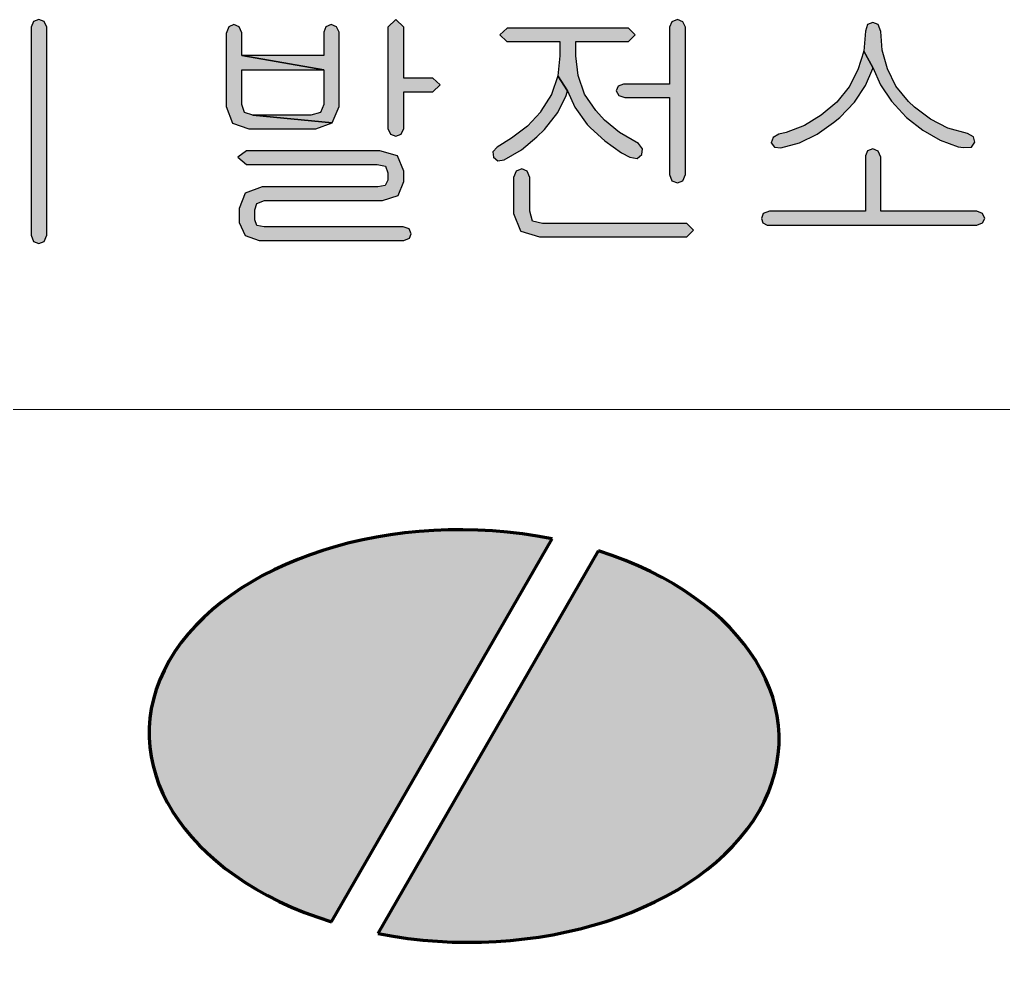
# Model space of a CAD drawing. Header units: inches. Extents: x 1019 to 1860, y -6 to 588.
# Drawn here: x 1759.51 to 1779.71, y 92.35 to 111.73 of the extents above; entities that cross this region are included whole.
import ezdxf

# ---------------------------------------------------------------- set-up
doc = ezdxf.new("R2010")
doc.units = ezdxf.units.IN
doc.header["$MEASUREMENT"] = 0
for name, color, linetype in [('BG 0 -1', 7, 'Continuous'), ('BG Default', 7, 'Continuous'), ('BG happy form$0$TITLE-BOX', 7, 'Continuous')]:
    doc.layers.add(name, color=color, linetype=linetype)

msp = doc.modelspace()

# ---------------------------------------------------------------- hatches: boundary and pattern name
at = {"layer": 'BG 0 -1', "linetype": 'ByBlock'}
for color, points in [(5, [(1770.447, 101.078), (1770.23, 101.119), (1770.011, 101.154), (1769.79, 101.185), (1769.568, 101.211), (1769.345, 101.231), (1769.121, 101.247), (1768.896, 101.257), (1768.672, 101.263), (1768.447, 101.263), (1768.222, 101.258), (1767.998, 101.248), (1767.774, 101.233), (1767.552, 101.213), (1767.331, 101.188), (1767.111, 101.157), (1766.893, 101.122), (1766.678, 101.082), (1766.465, 101.037), (1766.254, 100.987), (1766.047, 100.932), (1765.842, 100.873), (1765.641, 100.809), (1765.443, 100.74), (1765.25, 100.667), (1765.06, 100.589), (1764.875, 100.508), (1764.694, 100.421), (1764.518, 100.331), (1764.347, 100.237), (1764.182, 100.139), (1764.021, 100.037), (1763.867, 99.932), (1763.718, 99.823), (1763.574, 99.711), (1763.438, 99.595), (1763.307, 99.477), (1763.183, 99.355), (1763.065, 99.231), (1762.954, 99.104), (1762.85, 98.974), (1762.753, 98.842), (1762.664, 98.708), (1762.581, 98.572), (1762.506, 98.434), (1762.438, 98.294), (1762.377, 98.153), (1762.325, 98.01), (1762.279, 97.867), (1762.242, 97.722), (1762.212, 97.576), (1762.19, 97.43), (1762.176, 97.283), (1762.17, 97.136), (1762.171, 96.989), (1762.18, 96.842), (1762.198, 96.695), (1762.222, 96.548), (1762.255, 96.403), (1762.295, 96.257), (1762.344, 96.113), (1762.399, 95.97), (1762.462, 95.828), (1762.533, 95.688), (1762.611, 95.549), (1762.696, 95.412), (1762.789, 95.277), (1762.889, 95.144), (1762.995, 95.014), (1763.108, 94.886), (1763.229, 94.76), (1763.355, 94.637), (1763.488, 94.517), (1763.627, 94.4), (1763.773, 94.287), (1763.924, 94.176), (1764.081, 94.069), (1764.243, 93.966), (1764.411, 93.866), (1764.584, 93.77), (1764.761, 93.679), (1764.944, 93.591), (1765.131, 93.507), (1765.322, 93.428), (1765.517, 93.353), (1765.716, 93.282), (1765.918, 93.216)]), (80, [(1766.876, 92.975), (1767.095, 92.935), (1767.316, 92.9), (1767.539, 92.87), (1767.763, 92.846), (1767.988, 92.826), (1768.213, 92.812), (1768.44, 92.802), (1768.666, 92.798), (1768.893, 92.8), (1769.119, 92.806), (1769.344, 92.817), (1769.569, 92.834), (1769.793, 92.856), (1770.015, 92.883), (1770.235, 92.915), (1770.454, 92.952), (1770.67, 92.994), (1770.884, 93.041), (1771.095, 93.093), (1771.303, 93.15), (1771.508, 93.211), (1771.709, 93.277), (1771.906, 93.348), (1772.1, 93.423), (1772.289, 93.503), (1772.474, 93.587), (1772.654, 93.675), (1772.829, 93.768), (1772.999, 93.864), (1773.164, 93.964), (1773.323, 94.068), (1773.476, 94.176), (1773.624, 94.287), (1773.765, 94.402), (1773.9, 94.519), (1774.029, 94.64), (1774.151, 94.764), (1774.266, 94.89), (1774.374, 95.019), (1774.476, 95.151), (1774.57, 95.285), (1774.657, 95.421), (1774.736, 95.559), (1774.808, 95.699), (1774.873, 95.84), (1774.93, 95.983), (1774.979, 96.128), (1775.02, 96.273), (1775.054, 96.419), (1775.079, 96.566), (1775.097, 96.714), (1775.107, 96.862), (1775.109, 97.01), (1775.103, 97.158), (1775.089, 97.306), (1775.067, 97.454), (1775.037, 97.601), (1775, 97.747), (1774.954, 97.893), (1774.901, 98.037), (1774.841, 98.181), (1774.772, 98.323), (1774.696, 98.463), (1774.613, 98.601), (1774.522, 98.738), (1774.424, 98.873), (1774.319, 99.005), (1774.208, 99.135), (1774.089, 99.262), (1773.963, 99.387), (1773.831, 99.508), (1773.693, 99.627), (1773.549, 99.742), (1773.398, 99.854), (1773.242, 99.963), (1773.08, 100.068), (1772.912, 100.17), (1772.74, 100.267), (1772.562, 100.361), (1772.379, 100.45), (1772.192, 100.535), (1772.001, 100.616), (1771.805, 100.693), (1771.606, 100.765), (1771.403, 100.832)])]:
    msp.add_hatch(color=color, dxfattribs=at).paths.add_polyline_path(points)
at = {"layer": 'BG Default', "linetype": 'Continuous'}
for points in [[(1759.907, 111.735), (1759.798, 111.698), (1759.744, 111.58), (1759.744, 107.311), (1759.798, 107.184), (1759.907, 107.139), (1760.016, 107.184), (1760.071, 107.311), (1760.071, 111.58), (1760.016, 111.698)], [(1767.237, 111.735), (1767.073, 111.58), (1767.073, 109.5), (1767.128, 109.382), (1767.237, 109.346), (1767.346, 109.382), (1767.4, 109.5), (1767.4, 110.254), (1768, 110.254), (1768.145, 110.399), (1768, 110.536), (1767.4, 110.536), (1767.4, 111.58)], [(1773.022, 111.735), (1772.904, 111.689), (1772.859, 111.58), (1772.859, 110.409), (1771.914, 110.409), (1771.805, 110.372), (1771.76, 110.272), (1771.814, 110.181), (1771.942, 110.136), (1772.859, 110.136), (1772.859, 108.556), (1772.904, 108.429), (1773.022, 108.383), (1773.131, 108.429), (1773.186, 108.556), (1773.186, 111.58), (1773.131, 111.689)], [(1765.911, 111.635), (1765.802, 111.589), (1765.756, 111.48), (1765.756, 110.999), (1764.076, 110.999), (1765.756, 110.708), (1765.756, 109.991), (1765.693, 109.827), (1765.493, 109.773), (1764.303, 109.773), (1765.929, 109.618), (1766.074, 109.954), (1766.074, 111.48), (1766.02, 111.589)], [(1772.014, 111.562), (1769.526, 111.562), (1769.371, 111.426), (1769.517, 111.29), (1770.606, 111.29), (1770.606, 110.99), (1770.561, 110.581), (1770.761, 110.272), (1770.915, 109.936), (1771.17, 109.582), (1771.233, 109.518), (1771.533, 109.246), (1771.869, 109.001), (1772.042, 108.91), (1772.196, 108.883), (1772.287, 108.964), (1772.305, 109.082), (1772.223, 109.191), (1771.833, 109.419), (1771.524, 109.673), (1771.342, 109.873), (1771.115, 110.209), (1770.979, 110.59), (1770.933, 110.99), (1770.933, 110.999), (1770.933, 111.29), (1772.014, 111.29), (1772.151, 111.426)], [(1777.037, 111.68), (1776.928, 111.635), (1776.883, 111.498), (1776.846, 111.09), (1777.037, 110.754), (1777.191, 110.399), (1777.418, 110.063), (1777.718, 109.736), (1777.727, 109.727), (1778.063, 109.464), (1778.418, 109.264), (1778.79, 109.128), (1778.899, 109.11), (1779.062, 109.119), (1779.126, 109.219), (1779.099, 109.328), (1778.981, 109.4), (1778.572, 109.509), (1778.218, 109.691), (1777.891, 109.936), (1777.764, 110.054), (1777.509, 110.372), (1777.337, 110.726), (1777.228, 111.108), (1777.201, 111.489), (1777.146, 111.635)], [(1766.91, 109.046), (1764.167, 109.046), (1763.994, 108.91), (1764.167, 108.765), (1766.855, 108.765), (1767.028, 108.728), (1767.073, 108.592), (1767.073, 108.438), (1767.019, 108.329), (1766.864, 108.301), (1764.494, 108.301), (1764.14, 108.174), (1764.022, 107.856), (1764.022, 107.575), (1764.14, 107.302), (1764.43, 107.202), (1767.4, 107.202), (1767.518, 107.248), (1767.555, 107.339), (1767.509, 107.439), (1767.391, 107.484), (1764.53, 107.484), (1764.385, 107.511), (1764.339, 107.629), (1764.339, 107.829), (1764.385, 107.965), (1764.539, 108.02), (1766.964, 108.02), (1767.282, 108.129), (1767.4, 108.41), (1767.4, 108.628), (1767.273, 108.937)], [(1777.037, 109.082), (1776.928, 109.046), (1776.883, 108.937), (1776.883, 107.802), (1774.912, 107.802), (1774.785, 107.756), (1774.748, 107.656), (1774.775, 107.566), (1774.866, 107.52), (1779.171, 107.52), (1779.29, 107.566), (1779.335, 107.656), (1779.29, 107.756), (1779.171, 107.802), (1777.201, 107.802), (1777.201, 108.91), (1777.146, 109.037)], [(1769.825, 108.674), (1769.707, 108.628), (1769.653, 108.492), (1769.653, 107.756), (1769.798, 107.402), (1769.807, 107.393), (1770.189, 107.275), (1770.198, 107.275), (1773.213, 107.275), (1773.349, 107.411), (1773.213, 107.548), (1770.252, 107.548), (1770.043, 107.602), (1769.989, 107.802), (1769.989, 108.492), (1769.934, 108.628)]]:
    msp.add_hatch(color=3, dxfattribs=at).paths.add_polyline_path(points)
at = {"layer": 'BG Default', "linetype": 'ByBlock'}
for points in [[(1765.756, 110.708), (1764.076, 110.999), (1764.076, 111.462), (1764.022, 111.589), (1763.913, 111.635), (1763.804, 111.589), (1763.749, 111.453), (1763.749, 109.954), (1763.885, 109.609), (1764.221, 109.491), (1765.593, 109.491), (1765.929, 109.618), (1764.303, 109.773), (1764.131, 109.827), (1764.076, 109.991), (1764.076, 110.708)], [(1776.846, 111.09), (1776.728, 110.708), (1776.547, 110.354), (1776.292, 110.045), (1775.974, 109.773), (1775.629, 109.564), (1775.257, 109.419), (1775.102, 109.382), (1774.984, 109.319), (1774.948, 109.21), (1775.012, 109.119), (1775.148, 109.101), (1775.529, 109.21), (1775.893, 109.382), (1776.229, 109.627), (1776.356, 109.727), (1776.656, 110.045), (1776.883, 110.381), (1777.037, 110.736), (1777.037, 110.754)], [(1770.561, 110.581), (1770.434, 110.2), (1770.216, 109.854), (1770.207, 109.836), (1769.943, 109.546), (1769.616, 109.3), (1769.317, 109.119), (1769.226, 109.019), (1769.244, 108.91), (1769.335, 108.837), (1769.462, 108.855), (1769.816, 109.064), (1770.134, 109.328), (1770.289, 109.482), (1770.561, 109.827), (1770.734, 110.181), (1770.761, 110.272)]]:
    msp.add_hatch(color=3, dxfattribs=at).paths.add_polyline_path(points)

# ---------------------------------------------------------------- linework, layer by layer
at = {"layer": 'BG 0 -1', "color": 7, "linetype": 'Continuous', "lineweight": 9}
msp.add_line((1685.763, 103.73), (1835.03, 103.73), dxfattribs=at)
at = {"layer": 'BG 0 -1', "color": 3, "linetype": 'Continuous', "lineweight": 25}
for points in [[(1763.913, 111.635), (1763.804, 111.589), (1763.749, 111.453), (1763.749, 109.954), (1763.885, 109.609), (1764.221, 109.491), (1765.593, 109.491), (1765.929, 109.618), (1764.303, 109.773), (1764.131, 109.827), (1764.076, 109.991), (1764.076, 110.708), (1765.756, 110.708), (1764.076, 110.999), (1764.076, 111.462), (1764.022, 111.589)], [(1776.846, 111.09), (1776.728, 110.708), (1776.547, 110.354), (1776.292, 110.045), (1775.974, 109.773), (1775.629, 109.564), (1775.257, 109.419), (1775.102, 109.382), (1774.984, 109.319), (1774.948, 109.21), (1775.012, 109.119), (1775.148, 109.101), (1775.529, 109.21), (1775.893, 109.382), (1776.229, 109.627), (1776.356, 109.727), (1776.656, 110.045), (1776.883, 110.381), (1777.037, 110.736), (1777.037, 110.754)], [(1770.561, 110.581), (1770.434, 110.2), (1770.216, 109.854), (1770.207, 109.836), (1769.943, 109.546), (1769.616, 109.3), (1769.317, 109.119), (1769.226, 109.019), (1769.244, 108.91), (1769.335, 108.837), (1769.462, 108.855), (1769.816, 109.064), (1770.134, 109.328), (1770.289, 109.482), (1770.561, 109.827), (1770.734, 110.181), (1770.761, 110.272)]]:
    msp.add_lwpolyline(points, close=True, dxfattribs=at)
at = {"layer": 'BG 0 -1', "color": 7, "linetype": 'Continuous', "lineweight": 0}
for points in [[(1770.447, 101.078), (1770.23, 101.119), (1770.011, 101.154), (1769.79, 101.185), (1769.568, 101.211), (1769.345, 101.231), (1769.121, 101.247), (1768.896, 101.257), (1768.672, 101.263), (1768.447, 101.263), (1768.222, 101.258), (1767.998, 101.248), (1767.774, 101.233), (1767.552, 101.213), (1767.331, 101.188), (1767.111, 101.157), (1766.893, 101.122), (1766.678, 101.082), (1766.465, 101.037), (1766.254, 100.987), (1766.047, 100.932), (1765.842, 100.873), (1765.641, 100.809), (1765.443, 100.74), (1765.25, 100.667), (1765.06, 100.589), (1764.875, 100.508), (1764.694, 100.421), (1764.518, 100.331), (1764.347, 100.237), (1764.182, 100.139), (1764.021, 100.037), (1763.867, 99.932), (1763.718, 99.823), (1763.574, 99.711), (1763.438, 99.595), (1763.307, 99.477), (1763.183, 99.355), (1763.065, 99.231), (1762.954, 99.104), (1762.85, 98.974), (1762.753, 98.842), (1762.664, 98.708), (1762.581, 98.572), (1762.506, 98.434), (1762.438, 98.294), (1762.377, 98.153), (1762.325, 98.01), (1762.279, 97.867), (1762.242, 97.722), (1762.212, 97.576), (1762.19, 97.43), (1762.176, 97.283), (1762.17, 97.136), (1762.171, 96.989), (1762.18, 96.842), (1762.198, 96.695), (1762.222, 96.548), (1762.255, 96.403), (1762.295, 96.257), (1762.344, 96.113), (1762.399, 95.97), (1762.462, 95.828), (1762.533, 95.688), (1762.611, 95.549), (1762.696, 95.412), (1762.789, 95.277), (1762.889, 95.144), (1762.995, 95.014), (1763.108, 94.886), (1763.229, 94.76), (1763.355, 94.637), (1763.488, 94.517), (1763.627, 94.4), (1763.773, 94.287), (1763.924, 94.176), (1764.081, 94.069), (1764.243, 93.966), (1764.411, 93.866), (1764.584, 93.77), (1764.761, 93.679), (1764.944, 93.591), (1765.131, 93.507), (1765.322, 93.428), (1765.517, 93.353), (1765.716, 93.282), (1765.918, 93.216)], [(1766.876, 92.975), (1767.095, 92.935), (1767.316, 92.9), (1767.539, 92.87), (1767.763, 92.846), (1767.988, 92.826), (1768.213, 92.812), (1768.44, 92.802), (1768.666, 92.798), (1768.893, 92.8), (1769.119, 92.806), (1769.344, 92.817), (1769.569, 92.834), (1769.793, 92.856), (1770.015, 92.883), (1770.235, 92.915), (1770.454, 92.952), (1770.67, 92.994), (1770.884, 93.041), (1771.095, 93.093), (1771.303, 93.15), (1771.508, 93.211), (1771.709, 93.277), (1771.906, 93.348), (1772.1, 93.423), (1772.289, 93.503), (1772.474, 93.587), (1772.654, 93.675), (1772.829, 93.768), (1772.999, 93.864), (1773.164, 93.964), (1773.323, 94.068), (1773.476, 94.176), (1773.624, 94.287), (1773.765, 94.402), (1773.9, 94.519), (1774.029, 94.64), (1774.151, 94.764), (1774.266, 94.89), (1774.374, 95.019), (1774.476, 95.151), (1774.57, 95.285), (1774.657, 95.421), (1774.736, 95.559), (1774.808, 95.699), (1774.873, 95.84), (1774.93, 95.983), (1774.979, 96.128), (1775.02, 96.273), (1775.054, 96.419), (1775.079, 96.566), (1775.097, 96.714), (1775.107, 96.862), (1775.109, 97.01), (1775.103, 97.158), (1775.089, 97.306), (1775.067, 97.454), (1775.037, 97.601), (1775, 97.747), (1774.954, 97.893), (1774.901, 98.037), (1774.841, 98.181), (1774.772, 98.323), (1774.696, 98.463), (1774.613, 98.601), (1774.522, 98.738), (1774.424, 98.873), (1774.319, 99.005), (1774.208, 99.135), (1774.089, 99.262), (1773.963, 99.387), (1773.831, 99.508), (1773.693, 99.627), (1773.549, 99.742), (1773.398, 99.854), (1773.242, 99.963), (1773.08, 100.068), (1772.912, 100.17), (1772.74, 100.267), (1772.562, 100.361), (1772.379, 100.45), (1772.192, 100.535), (1772.001, 100.616), (1771.805, 100.693), (1771.606, 100.765), (1771.403, 100.832)]]:
    msp.add_lwpolyline(points, close=True, dxfattribs=at)
at = {"layer": 'BG Default', "color": 3, "linetype": 'Continuous', "lineweight": 25}
for points in [[(1759.907, 111.735), (1759.798, 111.698), (1759.744, 111.58), (1759.744, 107.311), (1759.798, 107.184), (1759.907, 107.139), (1760.016, 107.184), (1760.071, 107.311), (1760.071, 111.58), (1760.016, 111.698)], [(1767.237, 111.735), (1767.073, 111.58), (1767.073, 109.5), (1767.128, 109.382), (1767.237, 109.346), (1767.346, 109.382), (1767.4, 109.5), (1767.4, 110.254), (1768, 110.254), (1768.145, 110.399), (1768, 110.536), (1767.4, 110.536), (1767.4, 111.58)], [(1773.022, 111.735), (1772.904, 111.689), (1772.859, 111.58), (1772.859, 110.409), (1771.914, 110.409), (1771.805, 110.372), (1771.76, 110.272), (1771.814, 110.181), (1771.942, 110.136), (1772.859, 110.136), (1772.859, 108.556), (1772.904, 108.429), (1773.022, 108.383), (1773.131, 108.429), (1773.186, 108.556), (1773.186, 111.58), (1773.131, 111.689)], [(1765.911, 111.635), (1765.802, 111.589), (1765.756, 111.48), (1765.756, 110.999), (1764.076, 110.999), (1765.756, 110.708), (1765.756, 109.991), (1765.693, 109.827), (1765.493, 109.773), (1764.303, 109.773), (1765.929, 109.618), (1766.074, 109.954), (1766.074, 111.48), (1766.02, 111.589)], [(1772.014, 111.562), (1769.526, 111.562), (1769.371, 111.426), (1769.517, 111.29), (1770.606, 111.29), (1770.606, 110.99), (1770.561, 110.581), (1770.761, 110.272), (1770.915, 109.936), (1771.17, 109.582), (1771.233, 109.518), (1771.533, 109.246), (1771.869, 109.001), (1772.042, 108.91), (1772.196, 108.883), (1772.287, 108.964), (1772.305, 109.082), (1772.223, 109.191), (1771.833, 109.419), (1771.524, 109.673), (1771.342, 109.873), (1771.115, 110.209), (1770.979, 110.59), (1770.933, 110.99), (1770.933, 110.999), (1770.933, 111.29), (1772.014, 111.29), (1772.151, 111.426)], [(1777.037, 111.68), (1776.928, 111.635), (1776.883, 111.498), (1776.846, 111.09), (1777.037, 110.754), (1777.191, 110.399), (1777.418, 110.063), (1777.718, 109.736), (1777.727, 109.727), (1778.063, 109.464), (1778.418, 109.264), (1778.79, 109.128), (1778.899, 109.11), (1779.062, 109.119), (1779.126, 109.219), (1779.099, 109.328), (1778.981, 109.4), (1778.572, 109.509), (1778.218, 109.691), (1777.891, 109.936), (1777.764, 110.054), (1777.509, 110.372), (1777.337, 110.726), (1777.228, 111.108), (1777.201, 111.489), (1777.146, 111.635)], [(1766.91, 109.046), (1764.167, 109.046), (1763.994, 108.91), (1764.167, 108.765), (1766.855, 108.765), (1767.028, 108.728), (1767.073, 108.592), (1767.073, 108.438), (1767.019, 108.329), (1766.864, 108.301), (1764.494, 108.301), (1764.14, 108.174), (1764.022, 107.856), (1764.022, 107.575), (1764.14, 107.302), (1764.43, 107.202), (1767.4, 107.202), (1767.518, 107.248), (1767.555, 107.339), (1767.509, 107.439), (1767.391, 107.484), (1764.53, 107.484), (1764.385, 107.511), (1764.339, 107.629), (1764.339, 107.829), (1764.385, 107.965), (1764.539, 108.02), (1766.964, 108.02), (1767.282, 108.129), (1767.4, 108.41), (1767.4, 108.628), (1767.273, 108.937)], [(1777.037, 109.082), (1776.928, 109.046), (1776.883, 108.937), (1776.883, 107.802), (1774.912, 107.802), (1774.785, 107.756), (1774.748, 107.656), (1774.775, 107.566), (1774.866, 107.52), (1779.171, 107.52), (1779.29, 107.566), (1779.335, 107.656), (1779.29, 107.756), (1779.171, 107.802), (1777.201, 107.802), (1777.201, 108.91), (1777.146, 109.037)], [(1769.825, 108.674), (1769.707, 108.628), (1769.653, 108.492), (1769.653, 107.756), (1769.798, 107.402), (1769.807, 107.393), (1770.189, 107.275), (1770.198, 107.275), (1773.213, 107.275), (1773.349, 107.411), (1773.213, 107.548), (1770.252, 107.548), (1770.043, 107.602), (1769.989, 107.802), (1769.989, 108.492), (1769.934, 108.628)]]:
    msp.add_lwpolyline(points, close=True, dxfattribs=at)
at = {"layer": 'BG Default', "color": 7, "linetype": 'Continuous', "lineweight": 0}
for points in [[(1765.756, 110.708), (1764.076, 110.999), (1764.076, 111.462), (1764.022, 111.589), (1763.913, 111.635), (1763.804, 111.589), (1763.749, 111.453), (1763.749, 109.954), (1763.885, 109.609), (1764.221, 109.491), (1765.593, 109.491), (1765.929, 109.618), (1764.303, 109.773), (1764.131, 109.827), (1764.076, 109.991), (1764.076, 110.708)], [(1776.846, 111.09), (1776.728, 110.708), (1776.547, 110.354), (1776.292, 110.045), (1775.974, 109.773), (1775.629, 109.564), (1775.257, 109.419), (1775.102, 109.382), (1774.984, 109.319), (1774.948, 109.21), (1775.012, 109.119), (1775.148, 109.101), (1775.529, 109.21), (1775.893, 109.382), (1776.229, 109.627), (1776.356, 109.727), (1776.656, 110.045), (1776.883, 110.381), (1777.037, 110.736), (1777.037, 110.754)], [(1770.561, 110.581), (1770.434, 110.2), (1770.216, 109.854), (1770.207, 109.836), (1769.943, 109.546), (1769.616, 109.3), (1769.317, 109.119), (1769.226, 109.019), (1769.244, 108.91), (1769.335, 108.837), (1769.462, 108.855), (1769.816, 109.064), (1770.134, 109.328), (1770.289, 109.482), (1770.561, 109.827), (1770.734, 110.181), (1770.761, 110.272)]]:
    msp.add_lwpolyline(points, close=True, dxfattribs=at)
at = {"layer": 'BG happy form$0$TITLE-BOX', "color": 5, "linetype": 'Continuous', "lineweight": 100}
msp.add_line((1765.918, 93.216), (1770.447, 101.078), dxfattribs=at)
at = {"layer": 'BG happy form$0$TITLE-BOX', "color": 80, "linetype": 'Continuous', "lineweight": 100}
msp.add_line((1766.876, 92.975), (1771.403, 100.832), dxfattribs=at)
at = {"layer": 'BG happy form$0$TITLE-BOX', "color": 5, "linetype": 'Continuous', "lineweight": 100}
msp.add_ellipse((1768.639, 97.031), major_axis=(6.47, -0.104), ratio=0.654054, start_param=1.298066, end_param=4.288804, dxfattribs=at)
at = {"layer": 'BG happy form$0$TITLE-BOX', "color": 80, "linetype": 'Continuous', "lineweight": 100}
msp.add_ellipse((1768.639, 97.031), major_axis=(-6.47, 0.104), ratio=0.654054, start_param=1.305326, end_param=4.281544, dxfattribs=at)

doc.saveas('drawing.dxf')
